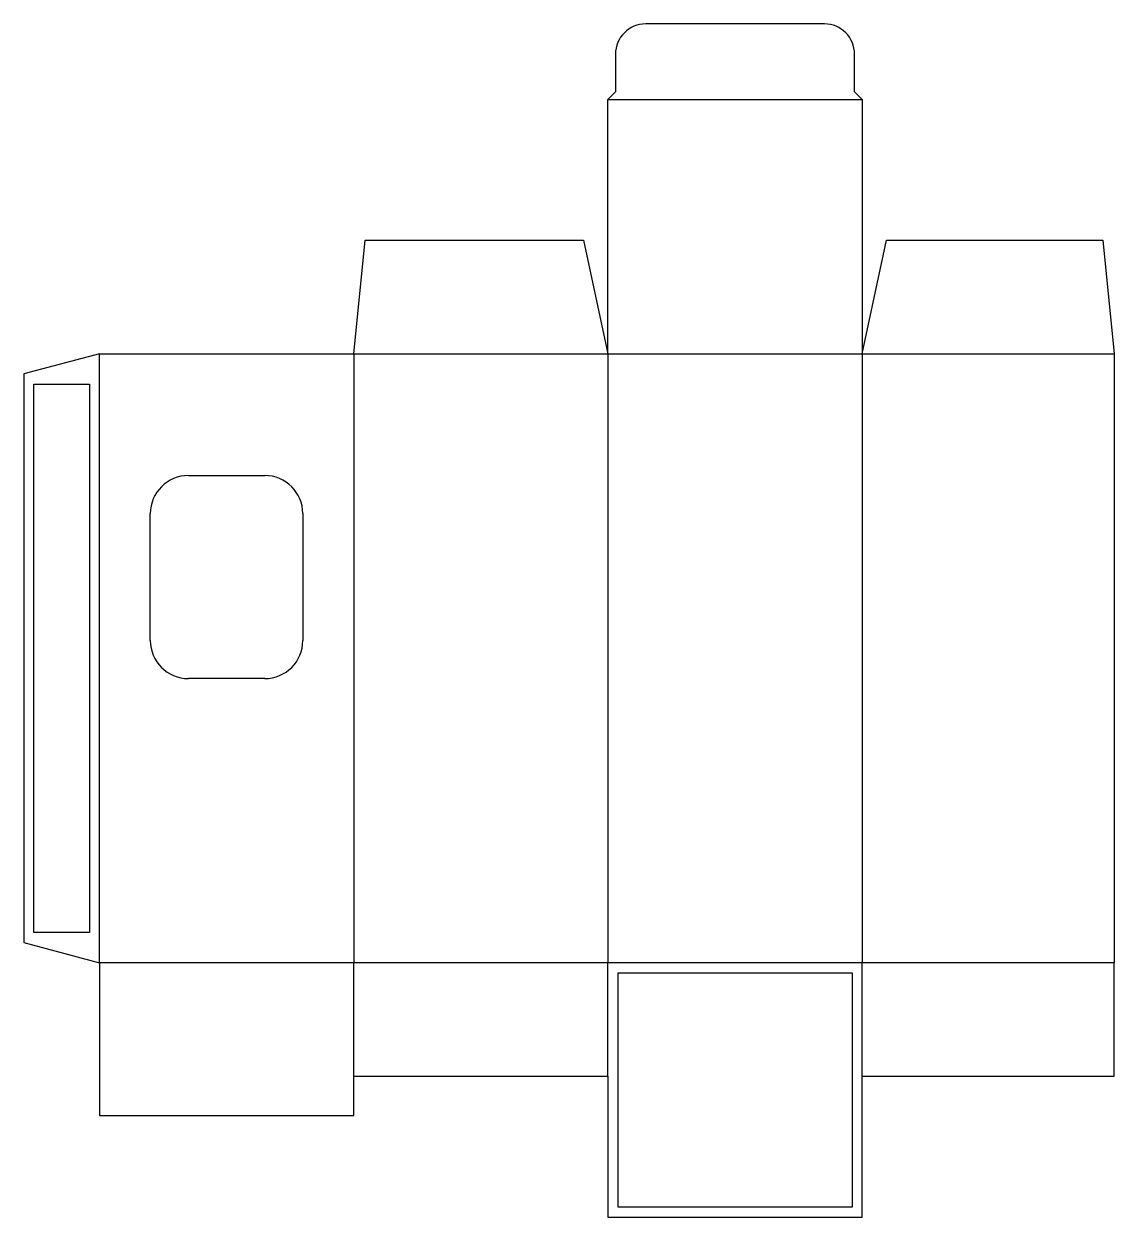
# Model space of a CAD drawing. Header units: millimetres. Extents: x 0 to 216, y 0 to 237.
import ezdxf

# ---------------------------------------------------------------- set-up
doc = ezdxf.new("R2010")
doc.units = ezdxf.units.MM
for name, color, linetype in [('CREASE', 5, 'CONTINUOUS'), ('CUT', 1, 'CONTINUOUS'), ('GLUE', 2, 'CONTINUOUS'), ('PERF', 3, 'CONTINUOUS')]:
    doc.layers.add(name, color=color, linetype=linetype)

msp = doc.modelspace()

# ---------------------------------------------------------------- linework, layer by layer
at = {"layer": 'CREASE'}
for p, q in [((115.9, 221.8), (166.35, 221.8)), ((15, 50.45), (15, 171.35)), ((65.45, 171.35), (65.45, 50.45)), ((65.45, 171.35), (115.9, 171.35)), ((115.9, 171.35), (115.9, 50.45)), ((115.9, 171.35), (166.35, 171.35)), ((166.35, 171.35), (166.35, 50.45)), ((166.35, 171.35), (216.35, 171.35)), ((65.45, 50.45), (15, 50.45)), ((115.9, 50.45), (65.45, 50.45)), ((166.35, 50.45), (115.9, 50.45)), ((216.35, 50.45), (166.35, 50.45))]:
    msp.add_line(p, q, dxfattribs=at)
at = {"layer": 'CUT'}
for p, q in [((158.85, 236.8), (123.4, 236.8)), ((117.4, 230.8), (117.4, 223.3)), ((164.85, 223.3), (164.85, 230.8)), ((117.4, 223.3), (115.9, 221.8)), ((166.35, 221.8), (164.85, 223.3)), ((115.9, 171.35), (115.9, 221.8)), ((166.35, 221.8), (166.35, 171.35)), ((65.45, 171.35), (67.7, 193.85)), ((67.7, 193.85), (111.075, 193.85)), ((111.075, 193.85), (115.9, 171.35)), ((166.35, 171.35), (171.175, 193.85)), ((171.175, 193.85), (214.1, 193.85)), ((214.1, 193.85), (216.35, 171.35)), ((15, 171.35), (0, 167.331)), ((15, 171.35), (65.45, 171.35)), ((216.35, 171.35), (216.35, 50.45)), ((0, 167.331), (0, 54.469)), ((0, 54.469), (15, 50.45)), ((15, 50.45), (15, 20.18)), ((65.45, 27.95), (65.45, 50.45)), ((115.9, 27.95), (115.9, 50.45)), ((166.35, 27.95), (166.35, 50.45)), ((216.35, 27.95), (216.35, 50.45)), ((65.45, 20.18), (65.45, 27.95)), ((65.45, 27.95), (115.9, 27.95)), ((115.9, 27.95), (115.9, 0)), ((166.35, 0), (166.35, 27.95)), ((166.35, 27.95), (216.35, 27.95)), ((15, 20.18), (65.45, 20.18)), ((115.9, 0), (166.35, 0))]:
    msp.add_line(p, q, dxfattribs=at)
for centre, start, end in [((123.4, 230.8), 90, 180), ((158.85, 230.8), 0, 90)]:
    msp.add_arc(centre, 6, start, end, dxfattribs=at)
at = {"layer": 'GLUE'}
for p, q in [((2, 165.331), (13, 165.331)), ((2, 56.469), (2, 165.331)), ((13, 165.331), (13, 56.469)), ((13, 56.469), (2, 56.469)), ((117.9, 48.45), (164.35, 48.45)), ((117.9, 2), (117.9, 48.45)), ((164.35, 48.45), (164.35, 2)), ((164.35, 2), (117.9, 2))]:
    msp.add_line(p, q, dxfattribs=at)
at = {"layer": 'PERF'}
for p, q in [((32.658, 147.17), (47.793, 147.17)), ((25.09, 114.438), (25.09, 139.603)), ((55.36, 139.603), (55.36, 114.438)), ((47.793, 106.87), (32.658, 106.87))]:
    msp.add_line(p, q, dxfattribs=at)
for centre, radius, start, end in [((32.658, 139.603), 7.568, 90, 180), ((47.793, 139.603), 7.567, 0, 90), ((32.658, 114.438), 7.568, 180, 270), ((47.793, 114.438), 7.568, 270, 0)]:
    msp.add_arc(centre, radius, start, end, dxfattribs=at)

doc.saveas('drawing.dxf')
